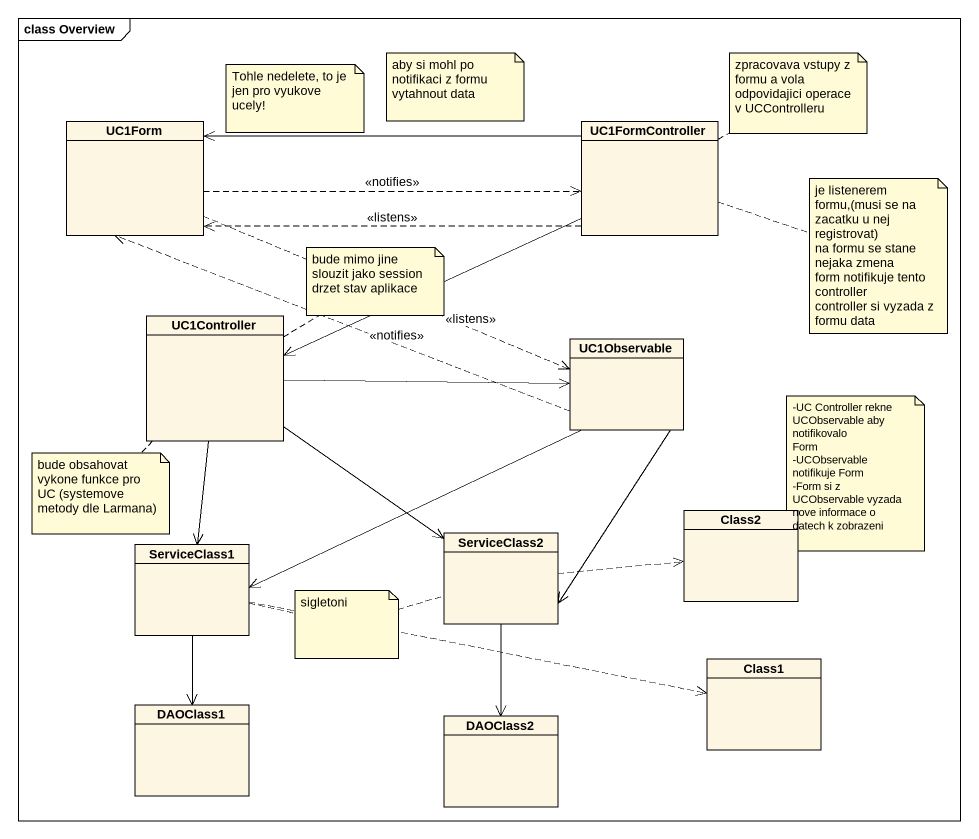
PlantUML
@startuml
mainframe class Overview
hide circle
hide empty members
class UC1Form
class UC1FormController
class UC1Controller
class UC1Observable
class ServiceClass2
class Class2
class ServiceClass1
class Class1
class DAOClass1
class DAOClass2
UC1Form .right.> UC1FormController : <<notifies>>
UC1Form .right.> UC1Observable : <<listens>>
UC1FormController .left.> UC1Form : <<listens>>
UC1FormController -left-> UC1Form
UC1FormController -left-> UC1Controller
UC1Controller -right-> UC1Observable
UC1Controller --> ServiceClass2
UC1Controller --> ServiceClass1
UC1Observable .left.> UC1Form : <<notifies>>
UC1Observable --> ServiceClass2
UC1Observable -left-> ServiceClass1
ServiceClass2 .right.> Class2
ServiceClass2 --> DAOClass2
ServiceClass1 .right.> Class1
ServiceClass1 --> DAOClass1
note as N1
  Tohle nedelete, to je jen pro vyukove ucely!
end note
note as N2
  aby si mohl po notifikaci z formu vytahnout data
end note
note right of UC1FormController : zpracovava vstupy z formu a vola odpovidajici operace v UCControlleru
note right of UC1FormController
  je listenerem formu,(musi se na zacatku u nej registrovat)
  na formu se stane nejaka zmena
  form notifikuje tento controller
  controller si vyzada z formu data
end note
note top of UC1Controller
  bude mimo jine slouzit jako session
  drzet stav aplikace
end note
note as N6
  -UC Controller rekne UCObservable aby notifikovalo
  Form
  -UCObservable notifikuje Form
  -Form si z UCObservable vyzada nove informace o datech k zobrazeni
end note
note bottom of UC1Controller : bude obsahovat vykone funkce pro UC (systemove metody dle Larmana)
note as N8
  sigletoni
end note
N8 .. ServiceClass1
N8 .. ServiceClass2
@enduml
